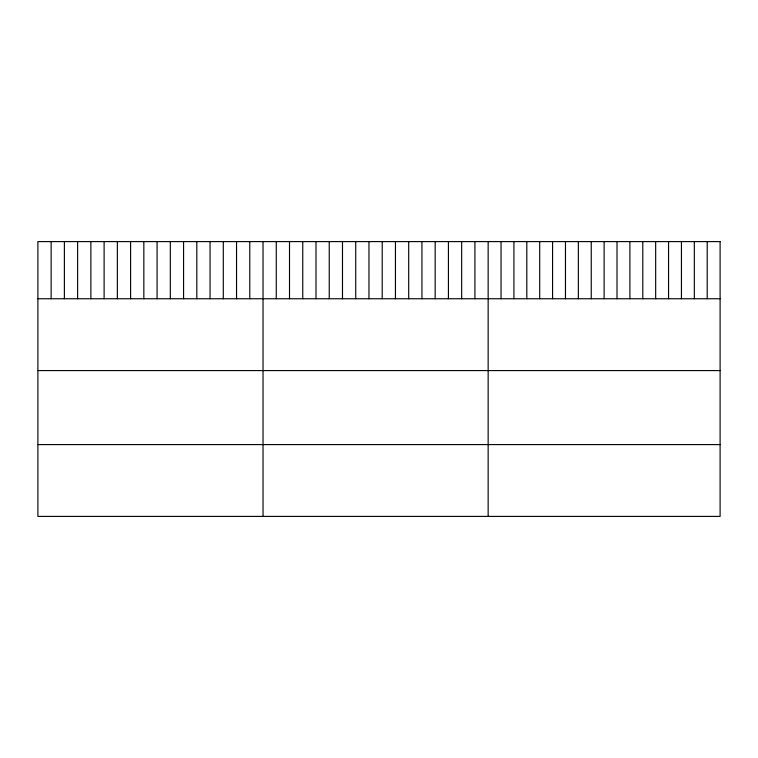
<?xml version="1.0" encoding="UTF-8"?>
<svg xmlns="http://www.w3.org/2000/svg" width="758" height="758" viewBox="0 0 758 758"><rect width="100%" height="100%" fill="white"/><g stroke="black" fill="none" stroke-linecap="round" stroke-linejoin="round"><path stroke-width="1.14" d="M37.9 298.747L720.1 298.747M37.9 370.577L720.1 370.577M37.9 444.586L720.1 444.586M707.214 241.594L707.214 298.747M694.328 241.594L694.328 298.747M681.442 241.594L681.442 298.747M668.556 241.594L668.556 298.747M655.67 241.594L655.67 298.747M642.784 241.594L642.784 298.747M629.898 241.594L629.898 298.747M617.012 241.594L617.012 298.747M604.126 241.594L604.126 298.747M591.24 241.594L591.24 298.747M578.354 241.594L578.354 298.747M565.468 241.594L565.468 298.747M552.582 241.594L552.582 298.747M539.696 241.594L539.696 298.747M526.81 241.594L526.81 298.747M513.924 241.594L513.924 298.747M501.038 241.594L501.038 298.747M488.152 241.594L488.152 516.406M474.906 241.594L474.906 298.747M461.669 241.594L461.669 298.747M448.423 241.594L448.423 298.747M435.177 241.594L435.177 298.747M421.941 241.594L421.941 298.747M408.695 241.594L408.695 298.747M395.449 241.594L395.449 298.747M382.212 241.594L382.212 298.747M368.966 241.594L368.966 298.747M355.729 241.594L355.729 298.747M342.483 241.594L342.483 298.747M329.237 241.594L329.237 298.747M316.001 241.594L316.001 298.747M302.755 241.594L302.755 298.747M289.509 241.594L289.509 298.747M276.272 241.594L276.272 298.747M263.026 241.594L263.026 516.406M249.78 241.594L249.78 298.747M236.543 241.594L236.543 298.747M223.297 241.594L223.297 298.747M210.051 241.594L210.051 298.747M196.815 241.594L196.815 298.747M183.569 241.594L183.569 298.747M170.323 241.594L170.323 298.747M157.086 241.594L157.086 298.747M143.84 241.594L143.84 298.747M130.603 241.594L130.603 298.747M117.357 241.594L117.357 298.747M104.111 241.594L104.111 298.747M90.875 241.594L90.875 298.747M77.629 241.594L77.629 298.747M64.383 241.594L64.383 298.747M51.146 241.594L51.146 298.747M720.1 241.594L37.9 241.594L37.9 516.406L720.1 516.406L720.1 241.594"/></g></svg>
